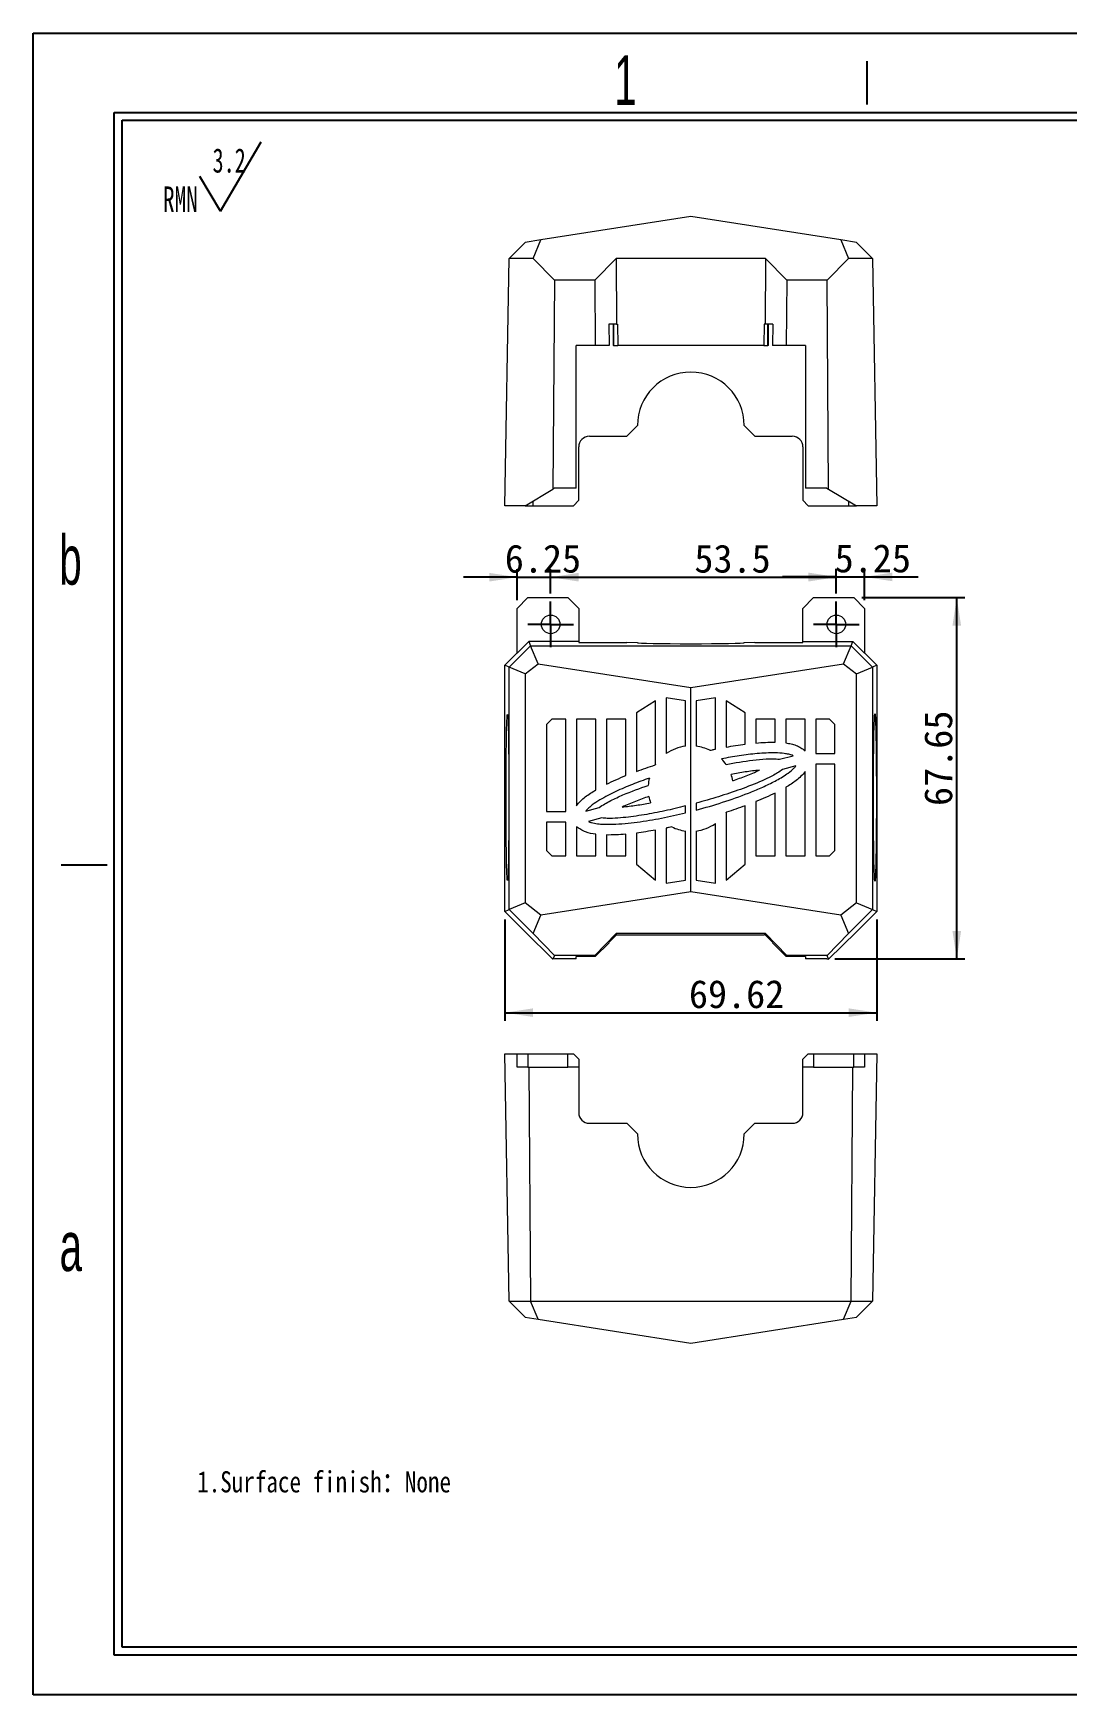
# Model space of a CAD drawing. Header units: millimetres. Extents: x 2 to 443, y 2 to 313.
# Drawn here: x 2.4 to 195.9, y 1.9 to 313 of the extents above; entities that cross this region are included whole.
import ezdxf

# ---------------------------------------------------------------- set-up
doc = ezdxf.new("R2010")
doc.units = ezdxf.units.MM
doc.header["$LTSCALE"] = 1.5
doc.layers.add('SLD-0', color=179, linetype='Continuous')
doc.styles.add('SLDTEXTSTYLE0', font='SIMSUN.TTC', dxfattribs={"width": 0.67})
doc.styles.add('SLDTEXTSTYLE15', font='SIMSUN.TTC')
doc.styles.add('SLDTEXTSTYLE4', font='SIMSUN.TTC', dxfattribs={"width": 0.8, "bigfont": 'bigfont'})
doc.styles.add('SLDTEXTSTYLE7', font='GOTHIC.TTF', dxfattribs={"width": 0.61171})
doc.dimstyles.new('SLDDIMSTYLE0', dxfattribs={"dimtxt": 5.25, "dimasz": 5.25, "dimexe": 0, "dimexo": 0.0625, "dimgap": 1.3125, "dimtad": 2, "dimrnd": 1e-09, "dimzin": 12, "dimdsep": 46, "dimtxsty": 'SLDTEXTSTYLE0', "dimsah": 1, "dimcen": 0.09, "dimadec": 0, "dimazin": 3, "dimtfac": 1, "dimtofl": 0, "dimtmove": 0, "dimatfit": 3, "dimfxl": 0, "dimfrac": 2, "dimtolj": 1, "dimtzin": 12, "dimarcsym": 0})
doc.dimstyles.new('SLDDIMSTYLE1', dxfattribs={"dimtxt": 5.25, "dimasz": 5.25, "dimexe": 0, "dimexo": 0.0625, "dimgap": 1.3125, "dimtad": 2, "dimrnd": 1e-09, "dimzin": 12, "dimdsep": 46, "dimtxsty": 'SLDTEXTSTYLE0', "dimsah": 1, "dimcen": 0.09, "dimadec": 0, "dimazin": 3, "dimtfac": 1, "dimtmove": 0, "dimatfit": 0, "dimfxl": 0, "dimfrac": 2, "dimtolj": 1, "dimtzin": 12, "dimarcsym": 0})

# ---------------------------------------------------------------- blocks, each defined once
blk = doc.blocks.new('SW_NOTE_0')
at = {"layer": 'SLD-0', "color": 0}
for q in [(18.4, 13.88), (6.91, 7.39)]:
    blk.add_line((10.74, 0.89), q, dxfattribs=at)
at = {"layer": 'SLD-0', "color": 0, "attachment_point": 1, "style": 'SLDTEXTSTYLE0'}
for s, insert, char_height in [('3.2', (9.28, 12.68), 4.548), ('RMN', (0, 5.54), 4.762)]:
    blk.add_mtext(s, dxfattribs=dict(at, insert=insert, char_height=char_height))
blk = doc.blocks.new('_D')
at = {"layer": 'SLD-0', "color": 5}
for p, q in [((99.28, 208.09), (99.28, 212.67)), ((152.78, 208.09), (152.78, 212.67)), ((99.28, 211.17), (152.78, 211.17))]:
    blk.add_line(p, q, dxfattribs=at)
for points in [[(99.28, 211.17), (104.53, 210.36), (104.53, 211.98)], [(152.78, 211.17), (147.53, 211.98), (147.53, 210.36)]]:
    blk.add_solid(points, dxfattribs=at)
at = {"layer": 'SLD-0', "color": 5, "insert": (126.2, 217.28), "char_height": 5.25, "attachment_point": 1, "style": 'SLDTEXTSTYLE15'}
blk.add_mtext('53.5', dxfattribs=at)
blk = doc.blocks.new('_D_1')
at = {"layer": 'SLD-0', "color": 5}
for p, q in [((93.03, 206.84), (93.03, 212.67)), ((99.28, 208.09), (99.28, 212.67)), ((93.03, 211.17), (82.94, 211.17)), ((93.03, 211.17), (99.28, 211.17)), ((99.28, 211.17), (109.38, 211.17))]:
    blk.add_line(p, q, dxfattribs=at)
for points in [[(93.03, 211.17), (87.78, 211.98), (87.78, 210.36)], [(99.28, 211.17), (104.53, 210.36), (104.53, 211.98)]]:
    blk.add_solid(points, dxfattribs=at)
at = {"layer": 'SLD-0', "color": 5, "insert": (90.7, 217.28), "char_height": 5.25, "attachment_point": 1, "style": 'SLDTEXTSTYLE15'}
blk.add_mtext('6.25', dxfattribs=at)
blk = doc.blocks.new('_D_2')
at = {"layer": 'SLD-0', "color": 5}
for p, q in [((152.78, 208.09), (152.78, 212.72)), ((158.03, 206.84), (158.03, 212.72)), ((152.78, 211.22), (142.69, 211.22)), ((152.78, 211.22), (158.03, 211.22)), ((158.03, 211.22), (168.13, 211.22))]:
    blk.add_line(p, q, dxfattribs=at)
for points in [[(152.78, 211.22), (147.53, 212.03), (147.53, 210.42)], [(158.03, 211.22), (163.28, 210.42), (163.28, 212.03)]]:
    blk.add_solid(points, dxfattribs=at)
at = {"layer": 'SLD-0', "color": 5, "insert": (152.47, 217.33), "char_height": 5.25, "attachment_point": 1, "style": 'SLDTEXTSTYLE15'}
blk.add_mtext('5.25', dxfattribs=at)
blk = doc.blocks.new('_D_3')
at = {"layer": 'SLD-0', "color": 5}
for p, q in [((90.72, 147.11), (90.72, 128.14)), ((160.34, 147.11), (160.34, 128.14)), ((90.72, 129.64), (160.34, 129.64))]:
    blk.add_line(p, q, dxfattribs=at)
for points in [[(90.72, 129.64), (95.97, 128.84), (95.97, 130.45)], [(160.34, 129.64), (155.09, 130.45), (155.09, 128.84)]]:
    blk.add_solid(points, dxfattribs=at)
at = {"layer": 'SLD-0', "color": 5, "insert": (125.18, 135.75), "char_height": 5.25, "attachment_point": 1, "style": 'SLDTEXTSTYLE15'}
blk.add_mtext('69.62', dxfattribs=at)
blk = doc.blocks.new('_D_4')
at = {"layer": 'SLD-0', "color": 5}
for p, q in [((157.53, 207.34), (176.84, 207.34)), ((175.34, 139.69), (175.34, 207.34)), ((152.53, 139.69), (176.84, 139.69))]:
    blk.add_line(p, q, dxfattribs=at)
for points in [[(175.34, 207.34), (174.53, 202.09), (176.15, 202.09)], [(175.34, 139.69), (176.15, 144.94), (174.53, 144.94)]]:
    blk.add_solid(points, dxfattribs=at)
at = {"layer": 'SLD-0', "color": 5, "insert": (169.23, 168.34), "char_height": 5.25, "attachment_point": 1, "rotation": 90, "style": 'SLDTEXTSTYLE15'}
blk.add_mtext('67.65', dxfattribs=at)
blk = doc.blocks.new('SW_CENTERMARKSYMBOL_0')
at = {"layer": 'SLD-0', "color": 0}
for p, q in [((0, 2.5), (0, 4.25)), ((-2.5, 0), (-4.25, 0)), ((0, 0), (-2.5, 0)), ((0, 0), (0, 2.5)), ((0, 0), (0, -2.5)), ((0, 0), (2.5, 0)), ((2.5, 0), (4.25, 0)), ((0, -2.5), (0, -4.25))]:
    blk.add_line(p, q, dxfattribs=at)
blk = doc.blocks.new('SW_CENTERMARKSYMBOL_1')
at = {"layer": 'SLD-0', "color": 0}
for p, q in [((0, 2.5), (0, 4.25)), ((-2.5, 0), (-4.25, 0)), ((0, 0), (-2.5, 0)), ((0, 0), (0, 2.5)), ((0, 0), (0, -2.5)), ((0, 0), (2.5, 0)), ((2.5, 0), (4.25, 0)), ((0, -2.5), (0, -4.25))]:
    blk.add_line(p, q, dxfattribs=at)

msp = doc.modelspace()

# ---------------------------------------------------------------- linework, layer by layer
at = {"color": 7, "linetype": 'Continuous', "lineweight": 15}
for p, q in [((125.532, 278.706), (97.464, 274.32)), ((153.599, 274.32), (125.532, 278.706)), ((94.532, 273.862), (91.532, 270.862)), ((97.464, 274.32), (94.532, 273.862)), ((96.032, 270.862), (97.464, 274.32)), ((153.599, 274.32), (155.032, 270.862)), ((156.532, 273.862), (153.599, 274.32)), ((156.532, 273.862), (159.532, 270.862)), ((90.724, 224.562), (91.532, 270.862)), ((96.032, 270.862), (91.532, 270.862)), ((100.002, 266.791), (96.032, 270.862)), ((111.532, 270.862), (107.561, 266.791)), ((111.532, 270.862), (111.621, 258.562)), ((139.532, 270.862), (111.532, 270.862)), ((139.532, 270.862), (139.443, 258.562)), ((143.502, 266.791), (139.532, 270.862)), ((155.032, 270.862), (151.061, 266.791)), ((159.532, 270.862), (155.032, 270.862)), ((159.532, 270.862), (160.34, 224.562)), ((100.002, 266.791), (99.719, 227.675)), ((107.561, 266.791), (100.002, 266.791)), ((107.561, 266.791), (107.65, 254.562)), ((143.502, 266.791), (143.414, 254.562)), ((151.061, 266.791), (143.502, 266.791)), ((151.344, 227.675), (151.061, 266.791)), ((111.621, 258.562), (110.171, 258.562)), ((110.171, 258.562), (110.224, 254.562)), ((111.006, 258.562), (111.006, 254.562)), ((111.077, 258.562), (111.077, 254.562)), ((111.621, 258.562), (111.788, 258.562)), ((111.788, 258.562), (111.871, 254.562)), ((139.276, 258.562), (139.193, 254.562)), ((139.443, 258.562), (139.276, 258.562)), ((140.893, 258.562), (139.443, 258.562)), ((139.986, 254.562), (139.986, 258.562)), ((140.058, 254.562), (140.058, 258.562)), ((140.893, 258.562), (140.839, 254.562)), ((107.65, 254.562), (104.032, 254.562)), ((104.032, 227.862), (104.032, 254.562)), ((110.224, 254.562), (107.65, 254.562)), ((111.077, 254.562), (111.006, 254.562)), ((111.077, 254.562), (111.871, 254.562)), ((139.193, 254.562), (111.871, 254.562)), ((139.193, 254.562), (139.986, 254.562)), ((140.058, 254.562), (139.986, 254.562)), ((143.414, 254.562), (140.839, 254.562)), ((147.032, 254.562), (143.414, 254.562)), ((147.032, 254.562), (147.032, 227.862)), ((113.532, 237.562), (115.532, 239.562)), ((135.532, 239.562), (137.532, 237.562)), ((106.532, 237.562), (113.532, 237.562)), ((137.532, 237.562), (144.532, 237.562)), ((104.532, 225.562), (104.532, 235.562)), ((146.532, 235.562), (146.532, 225.562)), ((94.532, 224.562), (99.719, 227.675)), ((100.032, 227.862), (99.719, 227.675)), ((104.032, 227.862), (100.032, 227.862)), ((151.032, 227.862), (147.032, 227.862)), ((151.032, 227.862), (151.344, 227.675)), ((151.344, 227.675), (156.532, 224.562)), ((94.532, 224.562), (90.724, 224.562)), ((94.532, 224.562), (96.025, 224.562)), ((96.025, 224.562), (96.032, 225.462)), ((96.025, 224.562), (103.532, 224.562)), ((103.532, 224.562), (104.532, 225.562)), ((146.532, 225.562), (147.532, 224.562)), ((147.532, 224.562), (155.038, 224.562)), ((155.032, 225.462), (155.038, 224.562)), ((155.038, 224.562), (156.532, 224.562)), ((160.34, 224.562), (156.532, 224.562)), ((95.032, 207.341), (93.032, 205.341)), ((93.032, 196.922), (93.032, 205.341)), ((95.032, 207.341), (102.532, 207.341)), ((104.532, 205.341), (102.532, 207.341)), ((104.532, 205.341), (104.532, 199.106)), ((148.532, 207.341), (146.532, 205.341)), ((146.532, 199.106), (146.532, 205.341)), ((148.532, 207.341), (156.032, 207.341)), ((158.032, 205.341), (156.032, 207.341)), ((158.032, 205.341), (158.032, 196.922)), ((93.032, 196.922), (95.215, 199.106)), ((95.215, 199.106), (95.532, 198.341)), ((104.532, 199.106), (95.215, 199.106)), ((104.532, 199.106), (104.532, 198.957)), ((146.532, 198.957), (146.532, 199.106)), ((146.532, 199.106), (155.848, 199.106)), ((155.532, 198.341), (155.848, 199.106)), ((158.032, 196.922), (155.848, 199.106)), ((90.724, 194.676), (93.032, 196.984)), ((91.532, 194.341), (95.532, 198.341)), ((96.93, 194.966), (95.532, 198.341)), ((95.532, 198.341), (155.532, 198.341)), ((106.532, 198.922), (113.532, 198.922)), ((115.532, 198.887), (113.532, 198.922)), ((137.532, 198.922), (135.532, 198.887)), ((137.532, 198.922), (144.532, 198.922)), ((154.134, 194.966), (155.532, 198.341)), ((155.532, 198.341), (159.532, 194.341)), ((158.032, 196.984), (160.34, 194.676)), ((90.724, 148.606), (90.724, 194.676)), ((91.532, 194.341), (90.724, 194.676)), ((94.532, 193.098), (91.532, 194.341)), ((91.532, 148.941), (91.532, 194.341)), ((94.532, 193.098), (96.93, 194.966)), ((94.532, 193.098), (94.532, 150.184)), ((96.93, 194.966), (125.532, 190.497)), ((125.532, 190.497), (154.134, 194.966)), ((154.134, 194.966), (156.532, 193.098)), ((156.532, 193.098), (159.532, 194.341)), ((156.532, 150.184), (156.532, 193.098)), ((160.34, 194.676), (159.532, 194.341)), ((159.532, 194.341), (159.532, 148.941)), ((160.34, 194.676), (160.34, 148.606)), ((125.532, 152.285), (125.532, 190.497)), ((118.932, 188.037), (115.332, 185.788)), ((118.932, 176.112), (118.932, 188.037)), ((124.532, 188.037), (120.932, 188.6)), ((120.932, 188.6), (120.932, 178.136)), ((124.532, 179.528), (124.532, 188.037)), ((130.132, 188.6), (126.532, 188.037)), ((126.532, 188.037), (126.532, 179.528)), ((130.132, 178.979), (130.132, 188.6)), ((132.132, 188.037), (132.132, 179.358)), ((135.732, 185.788), (132.132, 188.037)), ((99.532, 184.591), (98.532, 183.591)), ((98.532, 183.591), (98.532, 167.291)), ((102.132, 184.591), (99.532, 184.591)), ((102.132, 167.291), (102.132, 184.591)), ((107.732, 184.591), (104.132, 184.591)), ((104.132, 184.591), (104.132, 168.368)), ((107.732, 171.345), (107.732, 184.591)), ((113.332, 184.591), (109.732, 184.591)), ((109.732, 184.591), (109.732, 172.416)), ((113.332, 174.021), (113.332, 184.591)), ((115.332, 185.788), (115.332, 174.797)), ((135.732, 179.908), (135.732, 185.788)), ((141.332, 184.591), (137.732, 184.591)), ((137.732, 184.591), (137.732, 180.124)), ((141.332, 180.275), (141.332, 184.591)), ((143.332, 184.591), (143.332, 180.14)), ((146.932, 184.591), (143.332, 184.591)), ((146.932, 178.646), (146.932, 184.591)), ((151.532, 184.591), (148.932, 184.591)), ((148.932, 184.591), (148.932, 178.191)), ((152.532, 183.591), (151.532, 184.591)), ((152.532, 178.191), (152.532, 183.591)), ((142.168, 177.084), (144.681, 177.757)), ((148.932, 178.191), (152.532, 178.191)), ((145.199, 175.826), (142.686, 175.152)), ((146.932, 158.991), (146.932, 174.767)), ((152.532, 176.191), (148.932, 176.191)), ((148.932, 176.191), (148.932, 158.991)), ((152.532, 159.991), (152.532, 176.191)), ((143.332, 171.837), (143.332, 158.991)), ((105.865, 167.357), (108.378, 168.03)), ((124.532, 167.059), (124.532, 168.336)), ((126.532, 168.858), (126.532, 167.572)), ((135.732, 157.467), (135.732, 168.385)), ((137.732, 169.161), (137.732, 158.991)), ((141.332, 158.991), (141.332, 170.766)), ((98.532, 167.291), (102.132, 167.291)), ((102.132, 165.291), (98.532, 165.291)), ((98.532, 165.291), (98.532, 159.991)), ((102.132, 158.991), (102.132, 165.291)), ((108.896, 166.098), (106.382, 165.425)), ((130.132, 153.884), (130.132, 165.046)), ((132.132, 167.07), (132.132, 154.447)), ((104.132, 164.46), (104.132, 158.991)), ((107.732, 158.991), (107.732, 163.042)), ((109.732, 162.907), (109.732, 158.991)), ((113.332, 158.991), (113.332, 163.058)), ((115.332, 163.274), (115.332, 157.467)), ((118.932, 154.447), (118.932, 163.824)), ((120.932, 164.204), (120.932, 153.884)), ((124.532, 154.447), (124.532, 163.654)), ((126.532, 163.654), (126.532, 154.447)), ((98.532, 159.991), (99.532, 158.991)), ((99.532, 158.991), (102.132, 158.991)), ((104.132, 158.991), (107.732, 158.991)), ((109.732, 158.991), (113.332, 158.991)), ((137.732, 158.991), (141.332, 158.991)), ((143.332, 158.991), (146.932, 158.991)), ((148.932, 158.991), (151.532, 158.991)), ((151.532, 158.991), (152.532, 159.991)), ((115.332, 157.467), (118.932, 154.447)), ((132.132, 154.447), (135.732, 157.467)), ((120.932, 153.884), (124.532, 154.447)), ((126.532, 154.447), (130.132, 153.884)), ((94.532, 150.184), (91.532, 148.941)), ((97.464, 147.899), (94.532, 150.184)), ((125.532, 152.285), (97.464, 147.899)), ((153.599, 147.899), (125.532, 152.285)), ((156.532, 150.184), (153.599, 147.899)), ((156.532, 150.184), (159.532, 148.941)), ((90.724, 148.606), (91.532, 148.941)), ((94.532, 144.798), (90.724, 148.606)), ((96.032, 144.441), (91.532, 148.941)), ((96.032, 144.441), (97.464, 147.899)), ((153.599, 147.899), (155.032, 144.441)), ((159.532, 148.941), (155.032, 144.441)), ((160.34, 148.606), (156.532, 144.798)), ((159.532, 148.941), (160.34, 148.606)), ((94.532, 144.798), (99.719, 139.687)), ((100.002, 140.37), (96.032, 144.441)), ((111.532, 144.441), (107.561, 140.37)), ((111.621, 144.226), (110.171, 142.776)), ((139.532, 144.441), (111.532, 144.441)), ((111.532, 144.441), (111.621, 144.226)), ((111.621, 144.226), (111.788, 144.226)), ((111.788, 144.226), (111.871, 144.157)), ((139.193, 144.157), (111.871, 144.157)), ((139.276, 144.226), (139.193, 144.157)), ((139.443, 144.226), (139.276, 144.226)), ((139.532, 144.441), (139.443, 144.226)), ((140.893, 142.776), (139.443, 144.226)), ((143.502, 140.37), (139.532, 144.441)), ((155.032, 144.441), (151.061, 140.37)), ((151.344, 139.687), (156.532, 144.798)), ((100.002, 140.37), (99.719, 139.687)), ((107.561, 140.37), (100.002, 140.37)), ((107.65, 140.157), (104.032, 140.157)), ((104.032, 139.69), (104.032, 140.157)), ((107.561, 140.37), (107.65, 140.157)), ((110.224, 142.731), (107.65, 140.157)), ((110.171, 142.776), (110.224, 142.731)), ((140.893, 142.776), (140.839, 142.731)), ((143.414, 140.157), (140.839, 142.731)), ((143.502, 140.37), (143.414, 140.157)), ((147.032, 140.157), (143.414, 140.157)), ((151.061, 140.37), (143.502, 140.37)), ((147.032, 140.157), (147.032, 139.69)), ((151.344, 139.687), (151.061, 140.37)), ((100.032, 139.69), (99.719, 139.687)), ((104.032, 139.69), (100.032, 139.69)), ((151.032, 139.69), (147.032, 139.69)), ((151.032, 139.69), (151.344, 139.687)), ((91.532, 75.632), (90.724, 121.932)), ((90.724, 121.932), (93.032, 121.932)), ((93.032, 119.432), (93.032, 121.932)), ((93.032, 121.932), (95.032, 121.932)), ((95.032, 121.932), (95.032, 119.432)), ((95.032, 121.932), (102.532, 121.932)), ((102.532, 119.432), (102.532, 121.932)), ((102.532, 121.932), (103.532, 121.932)), ((104.532, 120.932), (103.532, 121.932)), ((147.532, 121.932), (146.532, 120.932)), ((147.532, 121.932), (148.532, 121.932)), ((148.532, 121.932), (148.532, 119.432)), ((148.532, 121.932), (156.032, 121.932)), ((156.032, 119.432), (156.032, 121.932)), ((156.032, 121.932), (158.032, 121.932)), ((158.032, 121.932), (158.032, 119.432)), ((158.032, 121.932), (160.34, 121.932)), ((160.34, 121.932), (159.532, 75.632)), ((95.032, 119.432), (93.032, 119.432)), ((95.032, 119.432), (102.532, 119.432)), ((95.215, 119.432), (95.532, 75.632)), ((104.532, 119.432), (102.532, 119.432)), ((104.532, 120.932), (104.532, 119.432)), ((104.532, 119.432), (104.532, 110.932)), ((146.532, 119.432), (146.532, 120.932)), ((148.532, 119.432), (146.532, 119.432)), ((146.532, 110.932), (146.532, 119.432)), ((148.532, 119.432), (156.032, 119.432)), ((155.532, 75.632), (155.848, 119.432)), ((158.032, 119.432), (156.032, 119.432)), ((106.532, 108.932), (113.532, 108.932)), ((115.532, 106.932), (113.532, 108.932)), ((137.532, 108.932), (135.532, 106.932)), ((137.532, 108.932), (144.532, 108.932)), ((91.532, 75.632), (95.532, 75.632)), ((94.532, 72.632), (91.532, 75.632)), ((95.532, 75.632), (155.532, 75.632)), ((96.93, 72.257), (95.532, 75.632)), ((154.134, 72.257), (155.532, 75.632)), ((155.532, 75.632), (159.532, 75.632)), ((156.532, 72.632), (159.532, 75.632)), ((94.532, 72.632), (96.93, 72.257)), ((96.93, 72.257), (125.532, 67.788)), ((125.532, 67.788), (154.134, 72.257)), ((154.134, 72.257), (156.532, 72.632))]:
    msp.add_line(p, q, dxfattribs=at)
for centre in [(99.282, 202.341), (152.782, 202.341)]:
    msp.add_circle(centre, 1.75, dxfattribs=at)
for centre, radius, start, end in [((125.532, 239.562), 10, 0, 180), ((106.532, 235.562), 2, 90, 180), ((144.532, 235.562), 2, 0, 90), ((125.532, 171.591), 8, 97.18076, 125.09963), ((125.532, 171.591), 8, 63.66214, 82.81924), ((125.532, 171.591), 8, 145.58849, 146.33786), ((125.532, 171.591), 8, 34.34712, 44.16232), ((125.532, 171.591), 8, 10.59648, 19.40353), ((125.532, 171.591), 8, 165.83768, 175.65288), ((125.532, 171.591), 8, 190.59647, 199.40359), ((125.532, 171.591), 8, 277.18076, 305.09963), ((125.532, 171.591), 8, 325.58849, 326.33743), ((125.532, 171.591), 8, 243.66233, 262.81924), ((106.532, 110.932), 2, 180, 270), ((144.532, 110.932), 2, 270, 0), ((125.532, 106.932), 10, 180, 0)]:
    msp.add_arc(centre, radius, start, end, dxfattribs=at)
for centre, major_axis, start_param, end_param in [((106.532, 198.957), (2, 0), 3.1415927, 4.712389), ((125.532, 198.887), (10, 0), 3.1415927, 6.2831853), ((144.532, 198.957), (2, 0), 4.712389, 6.2831853)]:
    msp.add_ellipse(centre, major_axis=major_axis, ratio=0.0174551, start_param=start_param, end_param=end_param, dxfattribs=at)
for centre, major_axis in [((91.195, 169.941), (0, 15.534)), ((160.008, 169.941), (0, 15.674))]:
    msp.add_ellipse(centre, major_axis=major_axis, ratio=0.0174577, dxfattribs=at)
for points, knots in [([(129.081, 178.761), (129.256, 178.798), (129.431, 178.835), (129.606, 178.871), (129.694, 178.889), (129.781, 178.907), (129.869, 178.925), (129.956, 178.943), (130.044, 178.961), (130.132, 178.979)], [0, 0, 0, 0, 0.0005427721, 0.0005427721, 0.0005427721, 0.0008141651, 0.0008141651, 0.0008141651, 0.0010855604, 0.0010855604, 0.0010855604, 0.0010855604]), ([(144.681, 177.757), (144.42, 177.873), (144.149, 177.952), (143.6, 178.078), (143.321, 178.125), (142.48, 178.233), (141.917, 178.264), (140.79, 178.285), (140.225, 178.274), (139.098, 178.225), (138.535, 178.186), (136.848, 178.039), (135.727, 177.901), (133.493, 177.57), (132.38, 177.378), (131.271, 177.165)], [0, 0, 0, 0, 0.0625, 0.0625, 0.125, 0.125, 0.25, 0.25, 0.375, 0.375, 0.5, 0.5, 0.75, 0.75, 1, 1, 1, 1]), ([(143.332, 180.14), (143.66, 180.097), (143.986, 180.041), (144.632, 179.894), (144.95, 179.802), (145.568, 179.562), (145.865, 179.415), (146.422, 179.067), (146.683, 178.868), (146.932, 178.646)], [0, 0, 0, 0, 0.25, 0.25, 0.5, 0.5, 0.75, 0.75, 1, 1, 1, 1]), ([(126.532, 167.572), (128.19, 168.015), (129.837, 168.498), (133.105, 169.553), (134.725, 170.124), (137.122, 171.067), (137.916, 171.395), (139.487, 172.092), (140.264, 172.458), (141.41, 173.051), (141.788, 173.256), (142.533, 173.684), (142.902, 173.909), (143.617, 174.383), (143.965, 174.633), (144.459, 175.042), (144.618, 175.184), (144.923, 175.487), (145.068, 175.647), (145.199, 175.826)], [0, 0, 0, 0, 0.25, 0.25, 0.5, 0.5, 0.625, 0.625, 0.75, 0.75, 0.8125, 0.8125, 0.875, 0.875, 0.9375, 0.9375, 0.96875, 0.96875, 1, 1, 1, 1]), ([(142.686, 175.152), (142.398, 174.928), (142.095, 174.728), (141.474, 174.35), (141.156, 174.173), (140.194, 173.664), (139.538, 173.354), (137.549, 172.47), (136.196, 171.944), (133.469, 170.958), (132.092, 170.5), (129.323, 169.64), (127.931, 169.236), (126.532, 168.858)], [0, 0, 0, 0, 0.0625, 0.0625, 0.125, 0.125, 0.25, 0.25, 0.5, 0.5, 0.75, 0.75, 1, 1, 1, 1]), ([(132.137, 176.105), (133.792, 176.428), (135.455, 176.71), (137.965, 177.014), (138.804, 177.095), (140.067, 177.16), (140.488, 177.172), (141.328, 177.162), (141.749, 177.142), (142.168, 177.084)], [0, 0, 0, 0, 0.5, 0.5, 0.75, 0.75, 0.875, 0.875, 1, 1, 1, 1]), ([(138.402, 175.04), (137.509, 174.954), (136.619, 174.837), (134.844, 174.568), (133.959, 174.415), (133.077, 174.249)], [0, 0, 0, 0, 0.5, 0.5, 1, 1, 1, 1]), ([(133.395, 173.062), (134.242, 173.359), (135.084, 173.669), (136.756, 174.323), (137.585, 174.667), (138.402, 175.04)], [0, 0, 0, 0, 0.5, 0.5, 1, 1, 1, 1]), ([(146.932, 174.767), (146.462, 174.141), (145.889, 173.605), (144.659, 172.651), (144.003, 172.23), (143.332, 171.837)], [0, 0, 0, 0, 0.5, 0.5, 1, 1, 1, 1]), ([(104.132, 168.368), (104.353, 168.696), (104.608, 168.993), (105.166, 169.546), (105.465, 169.802), (106.394, 170.524), (107.055, 170.949), (107.732, 171.345)], [0, 0, 0, 0, 0.25, 0.25, 0.5, 0.5, 1, 1, 1, 1]), ([(117.775, 173.548), (116.709, 173.179), (115.65, 172.79), (113.551, 171.959), (112.512, 171.519), (110.977, 170.803), (110.47, 170.555), (109.469, 170.034), (108.974, 169.761), (108.006, 169.177), (107.531, 168.867), (106.86, 168.356), (106.643, 168.177), (106.231, 167.794), (106.036, 167.59), (105.865, 167.357)], [0, 0, 0, 0, 0.25, 0.25, 0.5, 0.5, 0.625, 0.625, 0.75, 0.75, 0.875, 0.875, 0.9375, 0.9375, 1, 1, 1, 1]), ([(108.378, 168.03), (108.712, 168.29), (109.067, 168.518), (109.793, 168.948), (110.164, 169.149), (111.29, 169.724), (112.057, 170.073), (114.382, 171.064), (115.962, 171.651), (117.555, 172.197)], [0, 0, 0, 0, 0.125, 0.125, 0.25, 0.25, 0.5, 0.5, 1, 1, 1, 1]), ([(124.532, 168.336), (123.25, 168.013), (121.963, 167.712), (119.377, 167.158), (118.08, 166.905), (115.474, 166.466), (114.165, 166.278), (112.192, 166.088), (111.533, 166.04), (110.542, 166.013), (110.212, 166.011), (109.553, 166.031), (109.224, 166.052), (108.896, 166.098)], [0, 0, 0, 0, 0.25, 0.25, 0.5, 0.5, 0.75, 0.75, 0.875, 0.875, 0.9375, 0.9375, 1, 1, 1, 1]), ([(117.668, 170.12), (116.821, 169.823), (115.979, 169.513), (114.308, 168.859), (113.478, 168.515), (112.661, 168.143)], [0, 0, 0, 0, 0.5, 0.5, 1, 1, 1, 1]), ([(112.661, 168.143), (113.555, 168.228), (114.445, 168.345), (116.219, 168.614), (117.104, 168.767), (117.986, 168.933)], [0, 0, 0, 0, 0.5, 0.5, 1, 1, 1, 1]), ([(106.382, 165.425), (106.56, 165.346), (106.742, 165.286), (107.11, 165.182), (107.297, 165.141), (107.862, 165.035), (108.244, 164.99), (109.389, 164.898), (110.155, 164.893), (111.688, 164.937), (112.453, 164.988), (113.98, 165.125), (114.742, 165.212), (117.021, 165.515), (118.534, 165.771), (121.545, 166.36), (123.042, 166.693), (124.532, 167.059)], [0, 0, 0, 0, 0.03125, 0.03125, 0.0625, 0.0625, 0.125, 0.125, 0.25, 0.25, 0.375, 0.375, 0.5, 0.5, 0.75, 0.75, 1, 1, 1, 1]), ([(107.732, 163.042), (107.082, 163.127), (106.438, 163.26), (105.518, 163.607), (105.222, 163.747), (104.658, 164.071), (104.389, 164.256), (104.132, 164.46)], [0, 0, 0, 0, 0.5, 0.5, 0.75, 0.75, 1, 1, 1, 1]), ([(121.982, 164.421), (121.808, 164.384), (121.633, 164.347), (121.457, 164.311), (121.37, 164.293), (121.282, 164.275), (121.195, 164.257), (121.107, 164.239), (121.019, 164.221), (120.932, 164.204)], [0, 0, 0, 0, 0.0005427779, 0.0005427779, 0.0005427779, 0.0008141738, 0.0008141738, 0.0008141738, 0.0010855718, 0.0010855718, 0.0010855718, 0.0010855718])]:
    msp.add_open_spline(points, degree=3, knots=knots, dxfattribs=at)
for points in [[(132.132, 179.358), (133.327, 179.57), (134.527, 179.756), (135.732, 179.908)], [(137.732, 180.124), (138.929, 180.23), (140.13, 180.294), (141.332, 180.275)], [(115.332, 174.797), (116.503, 175.232), (117.685, 175.64), (118.873, 176.025)], [(109.732, 172.416), (110.91, 172.999), (112.114, 173.527), (113.332, 174.021)], [(135.732, 168.385), (134.56, 167.95), (133.379, 167.542), (132.19, 167.157)], [(141.332, 170.766), (140.154, 170.183), (138.949, 169.655), (137.732, 169.161)], [(113.332, 163.058), (112.135, 162.953), (110.933, 162.888), (109.732, 162.907)], [(118.932, 163.824), (117.736, 163.612), (116.536, 163.426), (115.332, 163.274)]]:
    msp.add_open_spline(points, degree=3, dxfattribs=at)
at = {"layer": 'SLD-0'}
for p, q in [((2.386, 313.011), (442.66, 313.011)), ((2.386, 1.941), (2.386, 313.011)), ((19.012, 10.828), (19.012, 296.716)), ((19.012, 296.716), (433.772, 296.716)), ((433.772, 10.828), (19.012, 10.828)), ((442.66, 1.941), (2.386, 1.941))]:
    msp.add_line(p, q, dxfattribs=at)
at = {"layer": 'SLD-0', "color": 6, "linetype": 'Continuous'}
for p, q in [((158.552, 299.679), (158.552, 307.754)), ((17.531, 9.347), (17.531, 298.198)), ((17.531, 298.198), (435.253, 298.198)), ((16.207, 157.279), (7.602, 157.279)), ((435.253, 9.347), (17.531, 9.347))]:
    msp.add_line(p, q, dxfattribs=at)

# ---------------------------------------------------------------- block references
at = {"layer": 'SLD-0'}
msp.add_blockref('SW_NOTE_0', (26.693, 278.787), dxfattribs=at)
at = {"layer": 'SLD-0', "color": 1}
for name, p in [('SW_CENTERMARKSYMBOL_0', (99.282, 202.341)), ('SW_CENTERMARKSYMBOL_1', (152.782, 202.341))]:
    msp.add_blockref(name, p, dxfattribs=at)

# ---------------------------------------------------------------- texts
at = {"layer": 'SLD-0', "char_height": 9.258, "attachment_point": 1, "style": 'SLDTEXTSTYLE7'}
for s, insert in [('1', (111.166, 308.848)), ('b', (7.252, 219.029)), ('a', (7.32, 90.527))]:
    msp.add_mtext(s, dxfattribs=dict(at, insert=insert))
at = {"layer": 'SLD-0', "color": 5, "insert": (33.093, 43.795), "char_height": 3.96875, "attachment_point": 1, "style": 'SLDTEXTSTYLE4'}
msp.add_mtext('1.Surface finish\\M+18146None', dxfattribs=at)

# ---------------------------------------------------------------- dimensions: what is measured, and where the dimension line sits
at = {"layer": 'SLD-0', "color": 5}
for base, p1, p2, angle, dimstyle, picture, middle in [((99.282, 211.169), (93.032, 205.341), (99.282, 206.591), 0, 'SLDDIMSTYLE1', '_D_1', (94.779, 211.169)), ((175.34, 207.341), (151.032, 139.69), (156.032, 207.341), 90, 'SLDDIMSTYLE0', '_D_4', (175.34, 173.443))]:
    dim = msp.add_linear_dim(base=base, p1=p1, p2=p2, angle=angle, dimstyle=dimstyle, dxfattribs=at)
    dim.commit()
    dim.dimension.update_dxf_attribs({"geometry": picture, "text_midpoint": middle, "dimtype": 160})
for base, p1, p2, dimstyle, picture, middle in [((152.782, 211.169), (99.282, 206.591), (152.782, 206.591), 'SLDDIMSTYLE0', '_D', (130.284, 211.169)), ((158.032, 211.223), (152.782, 206.591), (158.032, 205.341), 'SLDDIMSTYLE1', '_D_2', (156.551, 211.223)), ((160.34, 129.643), (90.724, 148.606), (160.34, 148.606), 'SLDDIMSTYLE0', '_D_3', (130.284, 129.643))]:
    dim = msp.add_linear_dim(base=base, p1=p1, p2=p2, dimstyle=dimstyle, dxfattribs=at)
    dim.commit()
    dim.dimension.update_dxf_attribs({"geometry": picture, "text_midpoint": middle, "dimtype": 160})

doc.saveas('drawing.dxf')
